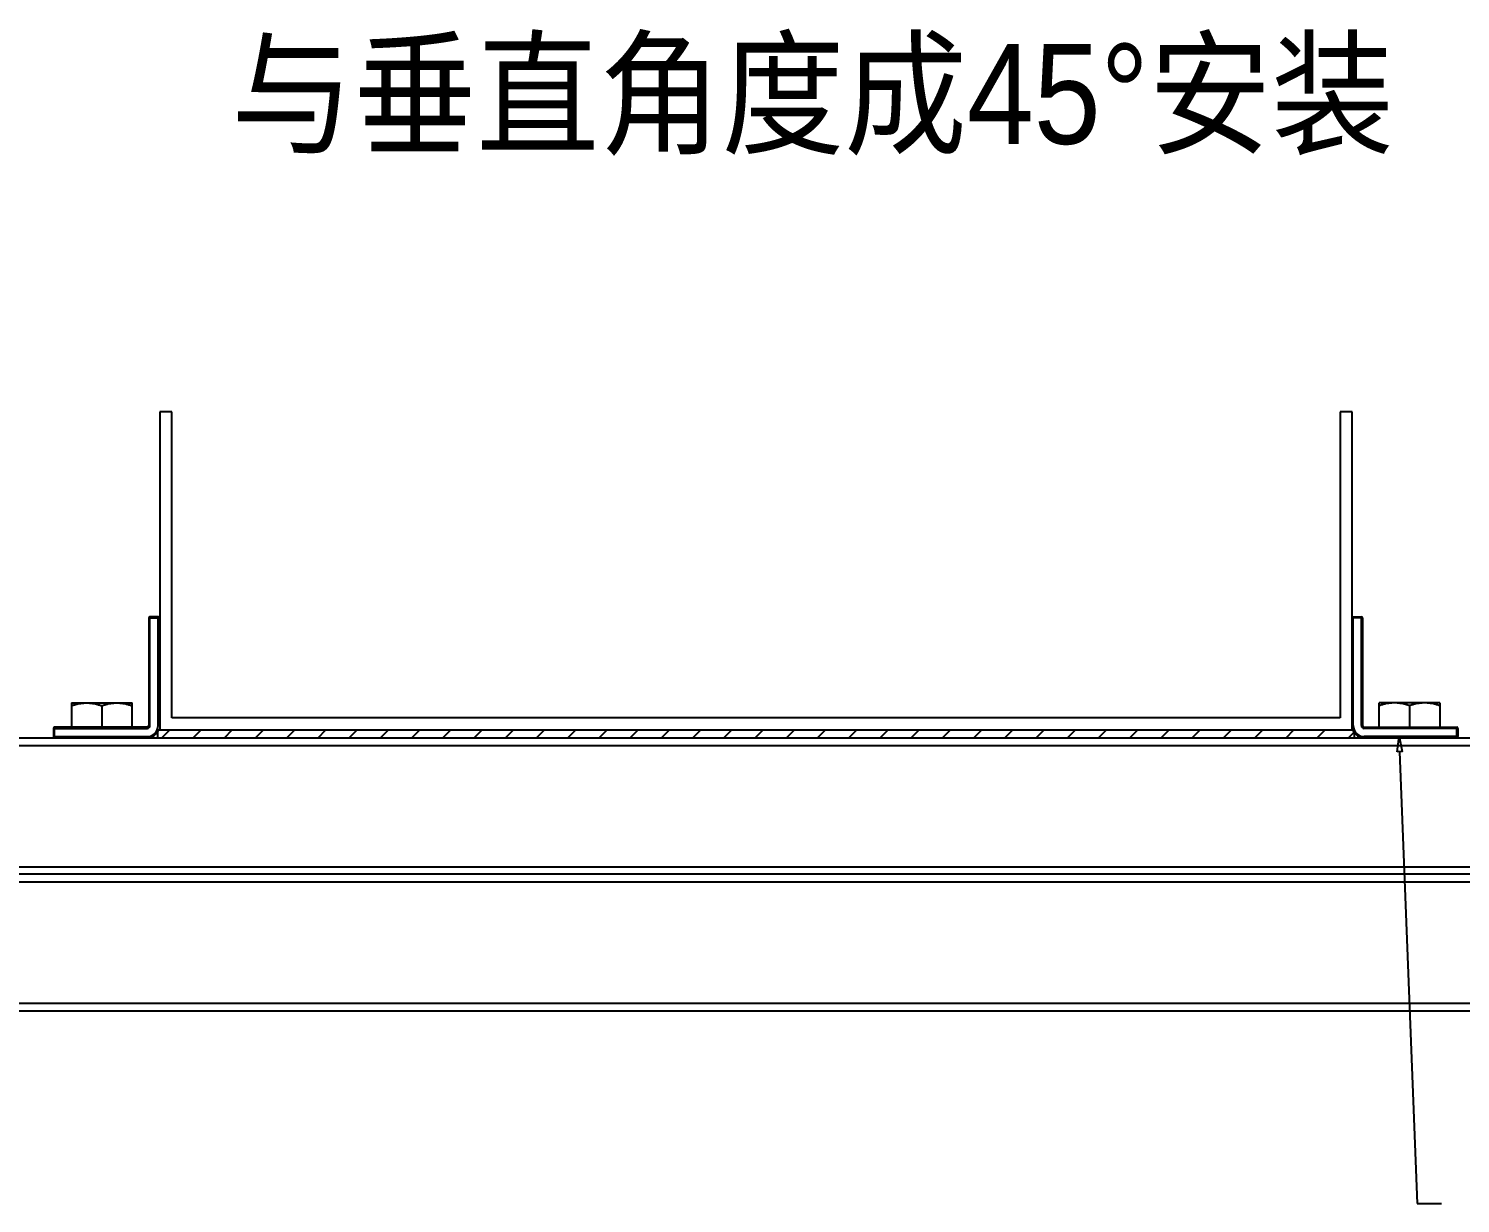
# Model space of a CAD drawing. Extents: x 69728788 to 150676229, y 20327566 to 43663798.
# Drawn here: x 75467043 to 75469192, y 20752555 to 20754318 of the extents above; entities that cross this region are included whole.
import ezdxf

# ---------------------------------------------------------------- set-up
doc = ezdxf.new("R2010")
doc.units = 0
doc.header["$LTSCALE"] = 1000
doc.header["$MEASUREMENT"] = 0
doc.layers.get('0').update_dxf_attribs({"linetype": 'CONTINUOUS'})
doc.layers.add('02___PRT_ALL_AXES', color=7, linetype='CONTINUOUS')
doc.layers.add('图框', color=253, linetype='CONTINUOUS')
doc.styles.add('_TEL_DIM', font='SIMPLEX', dxfattribs={"width": 0.8, "height": 3.5, "bigfont": 'HZTXT'})

msp = doc.modelspace()

# ---------------------------------------------------------------- hatches: boundary and pattern name
at = {"layer": '图框'}
h = msp.add_hatch(dxfattribs=at)
h.set_pattern_fill('ANSI31', color=0, scale=265.1621052624077, style=0)
h.set_pattern_definition([(45, (73851352.70087025, 16577782.36610642), (-23.43724034309371, 23.43724034309369), [])])
h.paths.add_polyline_path([(75467236.97223666, 20753265.82187823), (75467239.95531034, 20753265.82187823), (75469029.79952087, 20753265.82187823), (75469032.78259456, 20753265.82187823), (75469032.78259456, 20753253.8895835), (75467236.97223666, 20753253.8895835)])

# ---------------------------------------------------------------- linework, layer by layer
at = {"color": 0, "linetype": 'Continuous'}
for p, q in [((75467239.95531034, 20753743.11366771), (75467239.95531034, 20753265.82187823)), ((75467257.85375245, 20753743.11366771), (75467239.95531034, 20753743.11366771)), ((75467257.85375245, 20753283.72032034), (75467257.85375245, 20753743.11366771)), ((75469029.79952087, 20753743.11366771), (75469011.90107876, 20753743.11366771)), ((75469011.90107876, 20753743.11366771), (75469011.90107876, 20753283.72032034)), ((75469029.79952087, 20753265.82187823), (75469029.79952087, 20753743.11366771)), ((75467223.34246068, 20753433.80262665), (75467223.34246068, 20753272.06261816)), ((75467223.34246068, 20753433.80262665), (75467239.243866, 20753433.80262665)), ((75467225.15976414, 20753272.06261816), (75467225.15976414, 20753435.61993012)), ((75467237.42656253, 20753435.61993012), (75467225.15976414, 20753435.61993012)), ((75467237.42656253, 20753272.06261816), (75467237.42656253, 20753435.61993012)), ((75469045.7009262, 20753433.80262665), (75469029.79952087, 20753433.80262665)), ((75469031.61682433, 20753272.06261816), (75469031.61682433, 20753435.61993012)), ((75469031.61682433, 20753435.61993012), (75469043.88362274, 20753435.61993012)), ((75469043.88362274, 20753272.06261816), (75469043.88362274, 20753435.61993012)), ((75469045.7009262, 20753433.80262665), (75469045.7009262, 20753272.06261816)), ((75467080.22981271, 20753267.97368536), (75467080.22981271, 20753255.70688697)), ((75467080.22981271, 20753267.97368536), (75467221.07083134, 20753267.97368536)), ((75467082.04711618, 20753253.8895835), (75467082.04711618, 20753269.79098883)), ((75467221.07083134, 20753269.79098883), (75467082.04711618, 20753269.79098883)), ((75467221.07083134, 20753267.97368536), (75467221.07083134, 20753269.79098883)), ((75467225.15976414, 20753272.06261816), (75467223.34246068, 20753272.06261814)), ((75467237.42656253, 20753272.06261816), (75467239.243866, 20753272.06261816)), ((75469011.90107876, 20753283.72032034), (75467257.85375245, 20753283.72032034)), ((75469031.61682433, 20753272.06261816), (75469029.79952087, 20753272.06261816)), ((75469043.88362274, 20753272.06261816), (75469045.7009262, 20753272.06261814)), ((75469047.97255553, 20753267.97368536), (75469047.97255553, 20753269.79098883)), ((75469047.97255553, 20753269.79098883), (75469186.9962707, 20753269.79098883)), ((75469188.81357417, 20753267.97368536), (75469047.97255553, 20753267.97368536)), ((75469186.9962707, 20753253.8895835), (75469186.9962707, 20753269.79098883)), ((75469188.81357417, 20753267.97368536), (75469188.81357417, 20753255.70688697)), ((75466122.3525052, 20753253.8895835), (75470168.99414036, 20753253.8895835)), ((75467080.22981271, 20753255.70688697), (75467221.07083134, 20753255.70688697)), ((75467221.07083134, 20753255.70688697), (75467221.07083131, 20753253.8895835)), ((75467236.97223666, 20753253.8895835), (75467236.97223666, 20753265.82187823)), ((75467236.97223666, 20753265.82187823), (75467239.95531034, 20753265.82187823)), ((75467236.97223666, 20753253.8895835), (75469032.78259456, 20753253.8895835)), ((75467239.95531034, 20753265.82187823), (75469029.79952087, 20753265.82187823)), ((75469029.79952087, 20753265.82187823), (75469032.78259456, 20753265.82187823)), ((75469032.78259456, 20753265.82187823), (75469032.78259456, 20753253.8895835)), ((75469047.97255553, 20753255.70688697), (75469047.97255556, 20753253.8895835)), ((75469188.81357417, 20753255.70688697), (75469047.97255553, 20753255.70688697)), ((75466122.3525052, 20753242.5063057), (75470168.99414036, 20753242.5063057)), ((75466122.3525052, 20753060.3738613), (75470168.99414036, 20753060.3738613)), ((75470168.99414036, 20753048.99058355), (75466122.3525052, 20753048.99058355)), ((75470168.99414036, 20753048.99058355), (75466122.3525052, 20753048.99058355)), ((75466122.3525052, 20753037.60730581), (75470168.99414036, 20753037.60730581)), ((75466122.3525052, 20752855.47486141), (75470168.99414036, 20752855.47486141)), ((75466122.3525052, 20752844.09158361), (75470168.99414036, 20752844.09158361))]:
    msp.add_line(p, q, dxfattribs=at)
at = {"color": 4}
msp.add_lwpolyline([(75469097.54129314, 20753232.86022751), (75469100.41722299, 20753255.55631327), (75469105.05764149, 20753233.15430895)], close=True, dxfattribs=at)
at = {"color": 4, "extrusion": (0.9992354723838741, 0.03909566126536616, 0), "elevation": 76222764.45517308}
msp.add_lwpolyline([(17786852.16710469, 0), (17786173.81468681, 0)], dxfattribs=at)
at = {"color": 4, "extrusion": (0, 1, 0), "elevation": 20752555.1734695}
msp.add_lwpolyline([(-75469127.82010368, 0), (-75469164.37750578, 0)], dxfattribs=at)
at = {"color": 0, "linetype": 'Continuous'}
for centre, radius, start, end in [((75467225.15976414, 20753433.80262665), 1.817303466190233, 90, 180), ((75467237.42646986, 20753433.80262665), 1.817303466190233, 0, 90), ((75469031.61682433, 20753433.80262665), 1.817303466190233, 90, 180), ((75469043.88362274, 20753433.80262665), 1.817303466190233, 0, 90), ((75467082.04711618, 20753267.97368536), 1.817303466190233, 90, 180), ((75467221.07083134, 20753272.06261816), 16.35573119571211, 270, 0), ((75467221.07083134, 20753272.06261816), 4.088932798928027, 270, 0), ((75467221.07083134, 20753272.06261816), 2.271629332737792, 270, 0), ((75469047.97255553, 20753272.06261816), 16.35573119571211, 180, 270), ((75469047.97255553, 20753272.06261816), 4.088932798928027, 180, 270), ((75469047.97255553, 20753272.06261816), 2.271629332737792, 180, 270), ((75469186.9962707, 20753267.97368536), 1.817303466190233, 0, 90), ((75467082.04711618, 20753255.70688697), 1.817303466190233, 180, 270), ((75467221.07083134, 20753272.06261816), 18.17303466190234, 270, 337.50000325281), ((75469047.97255553, 20753272.06261816), 18.17303466190234, 202.49999674719, 270), ((75469186.9962707, 20753255.70688697), 1.817303466190233, 270, 0)]:
    msp.add_arc(centre, radius, start, end, dxfattribs=at)
at = {"layer": '02___PRT_ALL_AXES', "color": 0, "linetype": 'Continuous'}
for p, q in [((75467107.4893647, 20753306.13705817), (75467107.4893647, 20753269.79098883)), ((75467107.48936464, 20753306.13705816), (75467198.35453801, 20753306.13705816)), ((75467152.92195135, 20753302.07918321), (75467152.92195135, 20753269.79098883)), ((75467198.35453801, 20753269.79098883), (75467198.35453801, 20753306.13705817)), ((75469070.68884887, 20753269.79098883), (75469070.68884887, 20753306.13705817)), ((75469161.55402224, 20753306.13705816), (75469070.68884887, 20753306.13705816)), ((75469116.12143551, 20753302.07918321), (75469116.12143551, 20753269.79098883)), ((75469161.55402216, 20753306.13705817), (75469161.55402216, 20753269.79098883))]:
    msp.add_line(p, q, dxfattribs=at)
for points, start_tangent, end_tangent in [([(75467107.4893647, 20753302.07918321), (75467112.22689499, 20753303.52835819), (75467116.79581563, 20753304.65545244), (75467121.28429095, 20753305.47122397), (75467125.7467632, 20753305.96915944), (75467130.20565867, 20753306.1370582)], (0.9486832979524903, 0.3162277663109084), (1, 0)), ([(75467130.20565867, 20753306.1370582), (75467134.6638255, 20753305.96921404), (75467139.12588489, 20753305.47139205), (75467143.6145755, 20753304.65565136), (75467148.18461514, 20753303.52830442), (75467152.92195135, 20753302.07918321)], (0.9999999999995683, -9.292627538000002e-07), (0.9486832980505139, -0.3162277660168381)), ([(75467152.92195135, 20753302.07918321), (75467157.65948166, 20753303.52835819), (75467162.2284023, 20753304.65545244), (75467166.7168776, 20753305.47122397), (75467171.17934985, 20753305.96915944), (75467175.63824533, 20753306.1370582)], (0.9486832979524903, 0.3162277663109084), (1, 0)), ([(75467175.63824533, 20753306.1370582), (75467180.09640357, 20753305.96921469), (75467184.55846512, 20753305.471393), (75467189.04715782, 20753304.65565229), (75467193.61719956, 20753303.52830503), (75467198.35453801, 20753302.07918321)], (0.9999999999998401, -5.655955789999997e-07), (0.9486832980505139, -0.3162277660168381)), ([(75469093.40514155, 20753306.1370582), (75469088.9469833, 20753305.96921469), (75469084.48492175, 20753305.471393), (75469079.99622905, 20753304.65565229), (75469075.4261873, 20753303.52830503), (75469070.68884887, 20753302.07918321)], (-0.9999999999998401, -5.655955789999996e-07), (-0.9486832980505139, -0.3162277660168381)), ([(75469116.12143551, 20753302.07918321), (75469111.38390522, 20753303.52835819), (75469106.81498457, 20753304.65545244), (75469102.32650927, 20753305.47122397), (75469097.86403702, 20753305.96915944), (75469093.40514155, 20753306.1370582)], (-0.9486832979524903, 0.3162277663109084), (-1, 0)), ([(75469138.8377282, 20753306.1370582), (75469134.37956136, 20753305.96921404), (75469129.91750199, 20753305.47139205), (75469125.42881137, 20753304.65565136), (75469120.85877174, 20753303.52830442), (75469116.12143551, 20753302.07918321)], (-0.9999999999995683, -9.292627538000002e-07), (-0.9486832980505139, -0.3162277660168381)), ([(75469161.55402216, 20753302.07918321), (75469156.81649187, 20753303.52835819), (75469152.24757123, 20753304.65545244), (75469147.75909592, 20753305.47122397), (75469143.29662368, 20753305.96915944), (75469138.8377282, 20753306.1370582)], (-0.9486832979524903, 0.3162277663109084), (-1, 0))]:
    msp.add_spline(points, degree=3, dxfattribs=dict(at, start_tangent=start_tangent, end_tangent=end_tangent))

# ---------------------------------------------------------------- texts
at = {"color": 4, "insert": (75467346.80634725, 20754295.20060232), "char_height": 150, "width": 2004.75, "attachment_point": 1, "style": '_TEL_DIM'}
msp.add_mtext('\\fￋￎￌﾣﾤ|b0|i0|c134|p2;\\W0.9000000000;\\T1.0000000000;\\o\\l与垂直角度成45°安装', dxfattribs=at)

doc.saveas('drawing.dxf')
